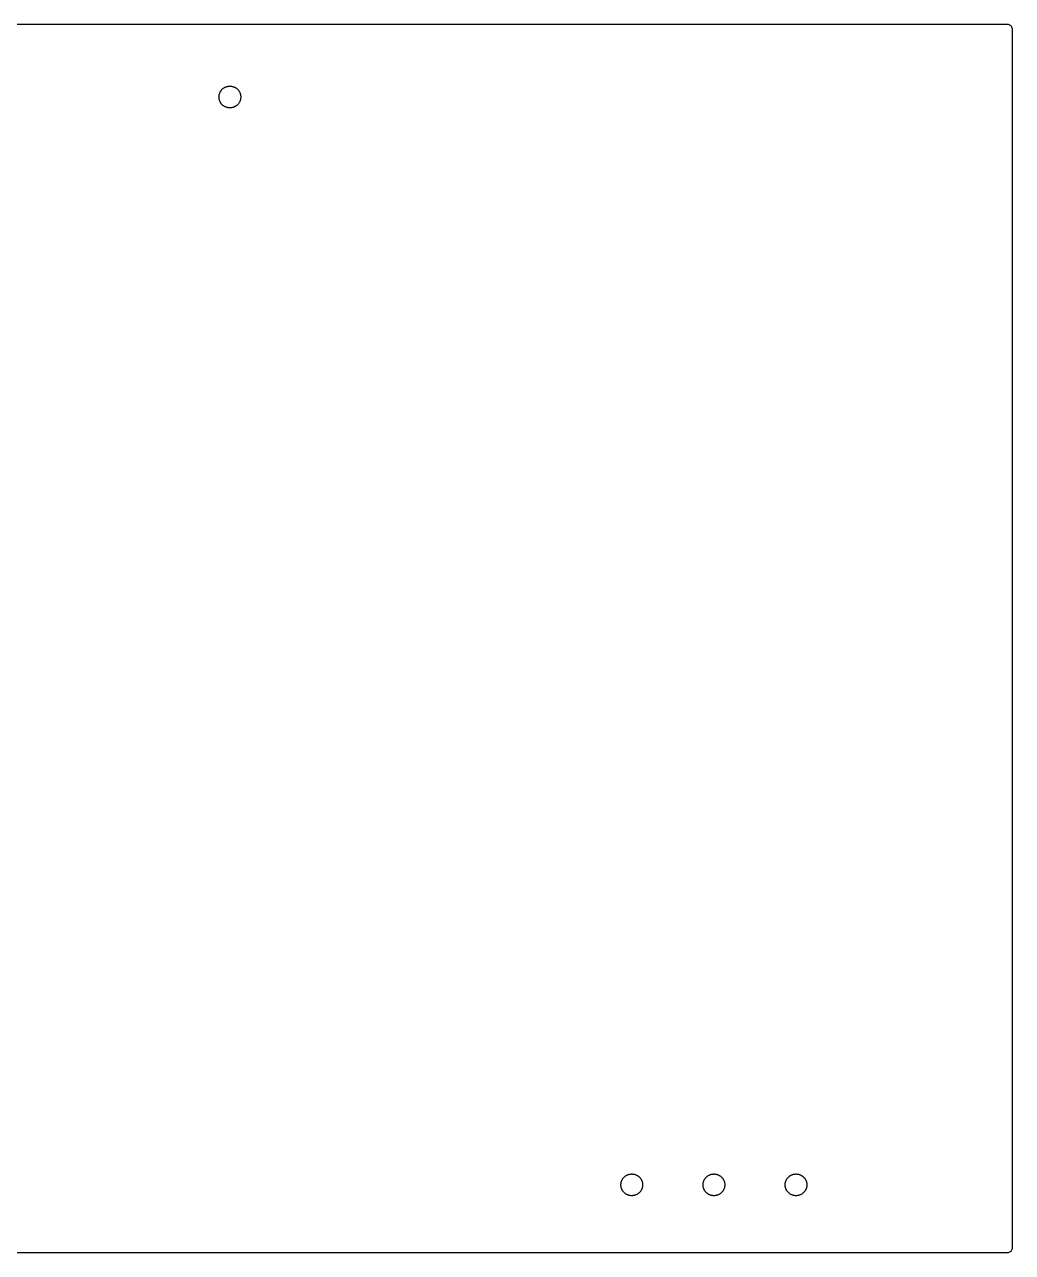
# Model space of a CAD drawing. Extents: x 0 to 409, y 255 to 509.
# Drawn here: x 204.5 to 409, y 255 to 509.3 of the extents above; entities that cross this region are included whole.
import ezdxf

# ---------------------------------------------------------------- set-up
doc = ezdxf.new("R2010")
doc.units = 0

msp = doc.modelspace()

# ---------------------------------------------------------------- linework, layer by layer
at = {"layer": 'Layer 1'}
for p, q in [((408, 509.3), (1, 509.3)), ((408.156, 509.288), (408, 509.3)), ((408.309, 509.251), (408.156, 509.288)), ((408.454, 509.191), (408.309, 509.251)), ((408.588, 509.109), (408.454, 509.191)), ((408.707, 509.007), (408.588, 509.109)), ((408.809, 508.888), (408.707, 509.007)), ((408.891, 508.754), (408.809, 508.888)), ((408.951, 508.609), (408.891, 508.754)), ((408.988, 508.456), (408.951, 508.609)), ((409, 508.3), (408.988, 508.456)), ((409, 256), (409, 508.3)), ((245.357, 495.838), (245.426, 495.909)), ((245.426, 495.909), (245.499, 495.977)), ((245.499, 495.977), (245.575, 496.042)), ((245.575, 496.042), (245.653, 496.103)), ((245.653, 496.103), (245.683, 496.124)), ((245.683, 496.124), (245.734, 496.161)), ((245.734, 496.161), (245.818, 496.215)), ((245.818, 496.215), (245.904, 496.265)), ((245.904, 496.265), (245.992, 496.312)), ((245.992, 496.312), (246.082, 496.355)), ((246.082, 496.355), (246.173, 496.393)), ((246.173, 496.393), (246.267, 496.428)), ((246.267, 496.428), (246.362, 496.458)), ((246.362, 496.458), (246.458, 496.484)), ((246.458, 496.484), (246.555, 496.506)), ((246.555, 496.506), (246.575, 496.51)), ((246.575, 496.51), (246.653, 496.524)), ((246.653, 496.524), (246.752, 496.537)), ((246.752, 496.537), (246.851, 496.546)), ((246.851, 496.546), (246.95, 496.55)), ((246.95, 496.55), (247.05, 496.55)), ((247.05, 496.55), (247.149, 496.546)), ((247.149, 496.546), (247.248, 496.537)), ((247.248, 496.537), (247.347, 496.524)), ((247.347, 496.524), (247.445, 496.506)), ((247.445, 496.506), (247.499, 496.494)), ((247.499, 496.494), (247.542, 496.484)), ((247.542, 496.484), (247.639, 496.458)), ((247.639, 496.458), (247.733, 496.428)), ((247.733, 496.428), (247.827, 496.393)), ((247.827, 496.393), (247.918, 496.355)), ((247.918, 496.355), (248.008, 496.312)), ((248.008, 496.312), (248.096, 496.265)), ((248.096, 496.265), (248.182, 496.215)), ((248.182, 496.215), (248.198, 496.205)), ((248.198, 496.205), (248.266, 496.161)), ((248.266, 496.161), (248.347, 496.103)), ((248.347, 496.103), (248.426, 496.041)), ((248.426, 496.041), (248.501, 495.977)), ((248.501, 495.977), (248.574, 495.909)), ((248.574, 495.909), (248.644, 495.837)), ((244.749, 494.3), (244.752, 494.399)), ((244.752, 494.2), (244.749, 494.3)), ((244.752, 494.399), (244.758, 494.499)), ((244.758, 494.101), (244.752, 494.2)), ((244.758, 494.499), (244.769, 494.598)), ((244.769, 494.002), (244.758, 494.101)), ((244.769, 494.598), (244.785, 494.696)), ((244.785, 493.904), (244.769, 494.002)), ((244.785, 494.696), (244.804, 494.794)), ((244.804, 493.806), (244.785, 493.904)), ((244.804, 494.794), (244.813, 494.829)), ((244.828, 493.71), (244.804, 493.806)), ((244.813, 494.829), (244.828, 494.891)), ((244.828, 494.891), (244.841, 494.933)), ((244.857, 493.614), (244.828, 493.71)), ((244.841, 494.933), (244.857, 494.986)), ((244.857, 494.986), (244.889, 495.08)), ((244.889, 493.52), (244.857, 493.614)), ((244.889, 495.08), (244.926, 495.173)), ((244.925, 493.428), (244.889, 493.52)), ((244.966, 493.336), (244.925, 493.428)), ((244.926, 495.173), (244.966, 495.264)), ((244.966, 495.264), (245.011, 495.353)), ((245.011, 495.353), (245.06, 495.44)), ((245.06, 495.44), (245.112, 495.524)), ((245.112, 495.524), (245.168, 495.607)), ((245.168, 495.607), (245.227, 495.687)), ((245.227, 495.687), (245.283, 495.754)), ((245.283, 495.754), (245.29, 495.763)), ((245.29, 495.763), (245.357, 495.838)), ((248.644, 495.837), (248.71, 495.763)), ((248.71, 495.763), (248.773, 495.687)), ((248.773, 495.687), (248.832, 495.607)), ((248.832, 495.607), (248.889, 495.524)), ((248.889, 495.524), (248.899, 495.507)), ((248.899, 495.507), (248.941, 495.439)), ((248.941, 495.439), (248.989, 495.353)), ((248.989, 495.353), (249.034, 495.263)), ((249.034, 495.263), (249.074, 495.173)), ((249.062, 493.4), (249.034, 493.336)), ((249.074, 493.427), (249.062, 493.4)), ((249.074, 495.173), (249.111, 495.08)), ((249.111, 493.52), (249.074, 493.427)), ((249.111, 495.08), (249.143, 494.986)), ((249.143, 493.614), (249.111, 493.52)), ((249.143, 494.986), (249.172, 494.891)), ((249.172, 493.71), (249.143, 493.614)), ((249.172, 494.891), (249.196, 494.794)), ((249.196, 493.806), (249.172, 493.71)), ((249.196, 494.794), (249.215, 494.696)), ((249.215, 493.904), (249.196, 493.806)), ((249.215, 494.696), (249.231, 494.598)), ((249.231, 494.002), (249.215, 493.904)), ((249.231, 494.598), (249.236, 494.548)), ((249.242, 494.101), (249.231, 494.002)), ((249.236, 494.548), (249.242, 494.499)), ((249.242, 494.499), (249.248, 494.4)), ((249.248, 494.201), (249.242, 494.101)), ((249.248, 494.4), (249.251, 494.3)), ((249.251, 494.3), (249.248, 494.201)), ((244.989, 493.29), (244.966, 493.336)), ((245.011, 493.248), (244.989, 493.29)), ((245.059, 493.161), (245.011, 493.248)), ((245.112, 493.076), (245.059, 493.161)), ((245.141, 493.033), (245.112, 493.076)), ((245.167, 492.994), (245.141, 493.033)), ((245.227, 492.913), (245.167, 492.994)), ((245.29, 492.837), (245.227, 492.913)), ((245.357, 492.762), (245.29, 492.837)), ((245.426, 492.691), (245.357, 492.762)), ((245.499, 492.623), (245.426, 492.691)), ((245.574, 492.559), (245.499, 492.623)), ((245.653, 492.497), (245.574, 492.559)), ((245.734, 492.439), (245.653, 492.497)), ((245.802, 492.395), (245.734, 492.439)), ((245.818, 492.385), (245.802, 492.395)), ((245.904, 492.335), (245.818, 492.385)), ((245.992, 492.288), (245.904, 492.335)), ((246.081, 492.246), (245.992, 492.288)), ((246.173, 492.207), (246.081, 492.246)), ((246.224, 492.188), (246.173, 492.207)), ((246.267, 492.172), (246.224, 492.188)), ((246.341, 492.148), (246.267, 492.172)), ((246.361, 492.142), (246.341, 492.148)), ((246.457, 492.116), (246.361, 492.142)), ((246.555, 492.094), (246.457, 492.116)), ((246.653, 492.076), (246.555, 492.094)), ((246.742, 492.064), (246.653, 492.076)), ((246.751, 492.063), (246.742, 492.064)), ((246.848, 492.055), (246.751, 492.063)), ((246.85, 492.054), (246.848, 492.055)), ((246.95, 492.05), (246.85, 492.054)), ((247.05, 492.05), (246.95, 492.05)), ((247.086, 492.052), (247.05, 492.05)), ((247.149, 492.054), (247.086, 492.052)), ((247.248, 492.063), (247.149, 492.054)), ((247.347, 492.076), (247.248, 492.063)), ((247.425, 492.09), (247.347, 492.076)), ((247.445, 492.094), (247.425, 492.09)), ((247.542, 492.116), (247.445, 492.094)), ((247.638, 492.142), (247.542, 492.116)), ((247.662, 492.15), (247.638, 492.142)), ((247.733, 492.172), (247.662, 492.15)), ((247.803, 492.198), (247.733, 492.172)), ((247.826, 492.207), (247.803, 492.198)), ((247.918, 492.245), (247.826, 492.207)), ((247.937, 492.254), (247.918, 492.245)), ((248.008, 492.288), (247.937, 492.254)), ((248.044, 492.307), (248.008, 492.288)), ((248.096, 492.334), (248.044, 492.307)), ((248.182, 492.385), (248.096, 492.334)), ((248.266, 492.439), (248.182, 492.385)), ((248.347, 492.497), (248.266, 492.439)), ((248.425, 492.558), (248.347, 492.497)), ((248.501, 492.623), (248.425, 492.558)), ((248.573, 492.691), (248.501, 492.623)), ((248.643, 492.762), (248.573, 492.691)), ((248.71, 492.836), (248.643, 492.762)), ((248.773, 492.914), (248.71, 492.836)), ((248.832, 492.993), (248.773, 492.914)), ((248.888, 493.076), (248.832, 492.993)), ((248.94, 493.16), (248.888, 493.076)), ((248.989, 493.247), (248.94, 493.16)), ((249.034, 493.336), (248.989, 493.247)), ((328.004, 269.4942), (328.028, 269.5906)), ((328.028, 269.5906), (328.036, 269.6176)), ((328.036, 269.6176), (328.057, 269.6863)), ((328.057, 269.6863), (328.089, 269.78)), ((328.089, 269.78), (328.126, 269.8727)), ((328.126, 269.8727), (328.166, 269.9639)), ((328.166, 269.9639), (328.175, 269.981)), ((328.175, 269.981), (328.211, 270.0527)), ((328.211, 270.0527), (328.26, 270.1399)), ((328.26, 270.1399), (328.312, 270.2243)), ((328.312, 270.2243), (328.368, 270.307)), ((328.368, 270.307), (328.427, 270.3864)), ((328.427, 270.3864), (328.49, 270.4634)), ((328.49, 270.4634), (328.557, 270.5379)), ((328.557, 270.5379), (328.626, 270.6089)), ((328.626, 270.6089), (328.699, 270.6769)), ((328.699, 270.6769), (328.775, 270.7417)), ((328.775, 270.7417), (328.853, 270.8032)), ((328.853, 270.8032), (328.934, 270.8608)), ((328.934, 270.8608), (329.018, 270.9152)), ((329.018, 270.9152), (329.104, 270.9655)), ((329.104, 270.9655), (329.192, 271.0119)), ((329.192, 271.0119), (329.282, 271.0547)), ((329.282, 271.0547), (329.373, 271.0932)), ((329.373, 271.0932), (329.467, 271.1278)), ((329.467, 271.1278), (329.562, 271.1582)), ((329.562, 271.1582), (329.571, 271.1606)), ((329.571, 271.1606), (329.658, 271.1842)), ((329.658, 271.1842), (329.755, 271.2061)), ((329.755, 271.2061), (329.808, 271.2156)), ((329.808, 271.2156), (329.853, 271.2236)), ((329.853, 271.2236), (329.952, 271.2368)), ((329.952, 271.2368), (329.987, 271.24)), ((329.987, 271.24), (330.051, 271.2456)), ((330.051, 271.2456), (330.151, 271.25)), ((330.151, 271.25), (330.25, 271.25)), ((330.25, 271.25), (330.349, 271.2456)), ((330.349, 271.2456), (330.449, 271.2367)), ((330.449, 271.2367), (330.547, 271.2236)), ((330.547, 271.2236), (330.645, 271.2061)), ((330.645, 271.2061), (330.743, 271.1841)), ((330.743, 271.1841), (330.839, 271.1581)), ((330.839, 271.1581), (330.933, 271.1278)), ((330.933, 271.1278), (331.027, 271.0932)), ((331.027, 271.0932), (331.119, 271.0545)), ((331.119, 271.0545), (331.208, 271.012)), ((331.208, 271.012), (331.296, 270.9654)), ((331.296, 270.9654), (331.382, 270.9149)), ((331.382, 270.9149), (331.444, 270.875)), ((331.444, 270.875), (331.466, 270.8609)), ((331.466, 270.8609), (331.547, 270.8028)), ((331.547, 270.8028), (331.562, 270.7912)), ((331.562, 270.7912), (331.625, 270.7416)), ((331.625, 270.7416), (331.701, 270.677)), ((331.701, 270.677), (331.774, 270.6087)), ((331.774, 270.6087), (331.843, 270.5378)), ((331.843, 270.5378), (331.91, 270.4635)), ((331.91, 270.4635), (331.973, 270.3863)), ((331.973, 270.3863), (332, 270.3494)), ((332, 270.3494), (332.032, 270.3067)), ((332.032, 270.3067), (332.089, 270.2241)), ((332.089, 270.2241), (332.141, 270.1397)), ((332.141, 270.1397), (332.189, 270.0524)), ((332.189, 270.0524), (332.234, 269.9637)), ((332.234, 269.9637), (332.275, 269.8724)), ((332.275, 269.8724), (332.311, 269.7801)), ((332.311, 269.7801), (332.343, 269.686)), ((332.343, 269.686), (332.372, 269.5905)), ((332.372, 269.5905), (332.396, 269.4935)), ((345.004, 269.4942), (345.028, 269.5906)), ((345.028, 269.5906), (345.036, 269.6176)), ((345.036, 269.6176), (345.057, 269.6863)), ((345.057, 269.6863), (345.089, 269.78)), ((345.089, 269.78), (345.126, 269.8727)), ((345.126, 269.8727), (345.166, 269.9639)), ((345.166, 269.9639), (345.175, 269.981)), ((345.175, 269.981), (345.211, 270.0527)), ((345.211, 270.0527), (345.26, 270.1399)), ((345.26, 270.1399), (345.312, 270.2243)), ((345.312, 270.2243), (345.368, 270.307)), ((345.368, 270.307), (345.427, 270.3864)), ((345.427, 270.3864), (345.49, 270.4634)), ((345.49, 270.4634), (345.557, 270.5379)), ((345.557, 270.5379), (345.626, 270.6089)), ((345.626, 270.6089), (345.699, 270.6769)), ((345.699, 270.6769), (345.775, 270.7417)), ((345.775, 270.7417), (345.853, 270.8032)), ((345.853, 270.8032), (345.934, 270.8608)), ((345.934, 270.8608), (346.018, 270.9152)), ((346.018, 270.9152), (346.104, 270.9655)), ((346.104, 270.9655), (346.192, 271.0119)), ((346.192, 271.0119), (346.282, 271.0547)), ((346.282, 271.0547), (346.373, 271.0932)), ((346.373, 271.0932), (346.467, 271.1278)), ((346.467, 271.1278), (346.562, 271.1582)), ((346.562, 271.1582), (346.571, 271.1606)), ((346.571, 271.1606), (346.658, 271.1842)), ((346.658, 271.1842), (346.755, 271.2061)), ((346.755, 271.2061), (346.808, 271.2156)), ((346.808, 271.2156), (346.853, 271.2236)), ((346.853, 271.2236), (346.952, 271.2368)), ((346.952, 271.2368), (347.051, 271.2456)), ((347.051, 271.2456), (347.15, 271.25)), ((347.15, 271.25), (347.25, 271.25)), ((347.25, 271.25), (347.349, 271.2456)), ((347.349, 271.2456), (347.448, 271.2368)), ((347.448, 271.2368), (347.547, 271.2236)), ((347.547, 271.2236), (347.645, 271.206)), ((347.645, 271.206), (347.742, 271.1843)), ((347.742, 271.1843), (347.839, 271.158)), ((347.839, 271.158), (347.933, 271.1278)), ((347.933, 271.1278), (348.027, 271.0931)), ((348.027, 271.0931), (348.118, 271.0546)), ((348.118, 271.0546), (348.208, 271.012)), ((348.208, 271.012), (348.296, 270.9654)), ((348.296, 270.9654), (348.382, 270.9149)), ((348.382, 270.9149), (348.406, 270.8996)), ((348.406, 270.8996), (348.466, 270.8606)), ((348.466, 270.8606), (348.547, 270.8031)), ((348.547, 270.8031), (348.625, 270.7416)), ((348.625, 270.7416), (348.648, 270.7227)), ((348.648, 270.7227), (348.701, 270.6767)), ((348.701, 270.6767), (348.774, 270.609)), ((348.774, 270.609), (348.843, 270.5376)), ((348.843, 270.5376), (348.88, 270.497)), ((348.88, 270.497), (348.91, 270.4634)), ((348.91, 270.4634), (348.945, 270.4205)), ((348.945, 270.4205), (348.973, 270.3864)), ((348.973, 270.3864), (349.032, 270.3067)), ((349.032, 270.3067), (349.089, 270.2241)), ((349.089, 270.2241), (349.107, 270.1935)), ((349.107, 270.1935), (349.141, 270.1397)), ((349.141, 270.1397), (349.189, 270.0528)), ((349.189, 270.0528), (349.234, 269.9635)), ((349.234, 269.9635), (349.274, 269.8728)), ((349.274, 269.8728), (349.311, 269.78)), ((349.311, 269.78), (349.33, 269.7261)), ((349.33, 269.7261), (349.343, 269.686)), ((349.343, 269.686), (349.372, 269.5905)), ((349.372, 269.5905), (349.396, 269.4935)), ((362.004, 269.4942), (362.028, 269.5906)), ((362.028, 269.5906), (362.036, 269.6176)), ((362.036, 269.6176), (362.057, 269.6863)), ((362.057, 269.6863), (362.089, 269.78)), ((362.089, 269.78), (362.126, 269.8727)), ((362.126, 269.8727), (362.166, 269.9639)), ((362.166, 269.9639), (362.175, 269.981)), ((362.175, 269.981), (362.211, 270.0527)), ((362.211, 270.0527), (362.26, 270.1399)), ((362.26, 270.1399), (362.312, 270.2243)), ((362.312, 270.2243), (362.368, 270.307)), ((362.368, 270.307), (362.427, 270.3864)), ((362.427, 270.3864), (362.49, 270.4634)), ((362.49, 270.4634), (362.557, 270.5379)), ((362.557, 270.5379), (362.626, 270.6089)), ((362.626, 270.6089), (362.699, 270.6769)), ((362.699, 270.6769), (362.775, 270.7417)), ((362.775, 270.7417), (362.853, 270.8032)), ((362.853, 270.8032), (362.934, 270.8608)), ((362.934, 270.8608), (363.018, 270.9152)), ((363.018, 270.9152), (363.104, 270.9655)), ((363.104, 270.9655), (363.192, 271.0119)), ((363.192, 271.0119), (363.282, 271.0547)), ((363.282, 271.0547), (363.373, 271.0932)), ((363.373, 271.0932), (363.467, 271.1278)), ((363.467, 271.1278), (363.562, 271.1582)), ((363.562, 271.1582), (363.571, 271.1606)), ((363.571, 271.1606), (363.658, 271.1842)), ((363.658, 271.1842), (363.755, 271.2061)), ((363.755, 271.2061), (363.808, 271.2156)), ((363.808, 271.2156), (363.853, 271.2236)), ((363.853, 271.2236), (363.952, 271.2368)), ((363.952, 271.2368), (364.051, 271.2456)), ((364.051, 271.2456), (364.15, 271.25)), ((364.15, 271.25), (364.25, 271.25)), ((364.25, 271.25), (364.349, 271.2456)), ((364.349, 271.2456), (364.448, 271.2368)), ((364.448, 271.2368), (364.547, 271.2236)), ((364.547, 271.2236), (364.645, 271.206)), ((364.645, 271.206), (364.742, 271.1843)), ((364.742, 271.1843), (364.839, 271.158)), ((364.839, 271.158), (364.933, 271.1278)), ((364.933, 271.1278), (365.027, 271.0931)), ((365.027, 271.0931), (365.118, 271.0546)), ((365.118, 271.0546), (365.208, 271.012)), ((365.208, 271.012), (365.296, 270.9654)), ((365.296, 270.9654), (365.382, 270.9149)), ((365.382, 270.9149), (365.406, 270.8996)), ((365.406, 270.8996), (365.466, 270.8606)), ((365.466, 270.8606), (365.547, 270.8031)), ((365.547, 270.8031), (365.625, 270.7416)), ((365.625, 270.7416), (365.648, 270.7227)), ((365.648, 270.7227), (365.701, 270.6767)), ((365.701, 270.6767), (365.774, 270.609)), ((365.774, 270.609), (365.843, 270.5376)), ((365.843, 270.5376), (365.88, 270.497)), ((365.88, 270.497), (365.91, 270.4634)), ((365.91, 270.4634), (365.945, 270.4205)), ((365.945, 270.4205), (365.973, 270.3864)), ((365.973, 270.3864), (366.032, 270.3067)), ((366.032, 270.3067), (366.089, 270.2241)), ((366.089, 270.2241), (366.107, 270.1935)), ((366.107, 270.1935), (366.141, 270.1397)), ((366.141, 270.1397), (366.189, 270.0528)), ((366.189, 270.0528), (366.234, 269.9635)), ((366.234, 269.9635), (366.274, 269.8728)), ((366.274, 269.8728), (366.311, 269.78)), ((366.311, 269.78), (366.33, 269.7261)), ((366.33, 269.7261), (366.343, 269.686)), ((366.343, 269.686), (366.372, 269.5905)), ((366.372, 269.5905), (366.396, 269.4935)), ((327.949, 269.0002), (327.952, 269.0994)), ((327.952, 268.9005), (327.949, 269.0002)), ((327.952, 269.0994), (327.958, 269.1989)), ((327.955, 268.8502), (327.952, 268.9005)), ((327.958, 268.8013), (327.955, 268.8502)), ((327.958, 269.1989), (327.969, 269.2982)), ((327.969, 268.702), (327.958, 268.8013)), ((327.969, 269.2982), (327.985, 269.3963)), ((327.985, 268.6036), (327.969, 268.702)), ((327.985, 269.3963), (328.004, 269.4942)), ((328.004, 268.5065), (327.985, 268.6036)), ((328.028, 268.4095), (328.004, 268.5065)), ((328.057, 268.314), (328.028, 268.4095)), ((328.089, 268.2199), (328.057, 268.314)), ((328.125, 268.1276), (328.089, 268.2199)), ((328.166, 268.0363), (328.125, 268.1276)), ((328.211, 267.9475), (328.166, 268.0363)), ((328.236, 267.9031), (328.211, 267.9475)), ((328.259, 267.8604), (328.236, 267.9031)), ((328.312, 267.7756), (328.259, 267.8604)), ((328.367, 267.6936), (328.312, 267.7756)), ((328.427, 267.6136), (328.367, 267.6936)), ((328.49, 267.5368), (328.427, 267.6136)), ((328.557, 267.4623), (328.49, 267.5368)), ((328.626, 267.391), (328.557, 267.4623)), ((328.699, 267.3233), (328.626, 267.391)), ((328.752, 267.2773), (328.699, 267.3233)), ((328.775, 267.2584), (328.752, 267.2773)), ((328.853, 267.1969), (328.775, 267.2584)), ((328.934, 267.1394), (328.853, 267.1969)), ((328.994, 267.1004), (328.934, 267.1394)), ((329.018, 267.0851), (328.994, 267.1004)), ((329.104, 267.0346), (329.018, 267.0851)), ((329.192, 266.988), (329.104, 267.0346)), ((331.289, 267.0308), (331.208, 266.988)), ((331.296, 267.0344), (331.289, 267.0308)), ((331.382, 267.0851), (331.296, 267.0344)), ((331.466, 267.139), (331.382, 267.0851)), ((331.547, 267.197), (331.466, 267.139)), ((331.625, 267.2581), (331.547, 267.197)), ((331.701, 267.3231), (331.625, 267.2581)), ((331.734, 267.3536), (331.701, 267.3231)), ((331.774, 267.391), (331.734, 267.3536)), ((331.843, 267.4623), (331.774, 267.391)), ((331.909, 267.5362), (331.843, 267.4623)), ((331.973, 267.6136), (331.909, 267.5362)), ((332.032, 267.693), (331.973, 267.6136)), ((332.088, 267.7757), (332.032, 267.693)), ((332.141, 267.8601), (332.088, 267.7757)), ((332.189, 267.9473), (332.141, 267.8601)), ((332.234, 268.0361), (332.189, 267.9473)), ((332.274, 268.1269), (332.234, 268.0361)), ((332.311, 268.22), (332.274, 268.1269)), ((332.343, 268.3137), (332.311, 268.22)), ((332.372, 268.4095), (332.343, 268.3137)), ((332.396, 268.5061), (332.372, 268.4095)), ((332.396, 269.4935), (332.415, 269.3964)), ((332.406, 268.5568), (332.396, 268.5061)), ((332.415, 268.6036), (332.406, 268.5568)), ((332.415, 269.3964), (332.431, 269.298)), ((332.431, 268.7022), (332.415, 268.6036)), ((332.431, 269.298), (332.442, 269.1987)), ((332.442, 268.8009), (332.431, 268.7022)), ((332.442, 269.1987), (332.445, 269.1498)), ((332.448, 268.9006), (332.442, 268.8009)), ((332.445, 269.1498), (332.448, 269.0995)), ((332.448, 269.0995), (332.451, 268.9998)), ((332.451, 268.9998), (332.448, 268.9006)), ((344.949, 269.0002), (344.952, 269.0994)), ((344.952, 268.9005), (344.949, 269.0002)), ((344.952, 269.0994), (344.958, 269.1989)), ((344.955, 268.8502), (344.952, 268.9005)), ((344.958, 268.8013), (344.955, 268.8502)), ((344.958, 269.1989), (344.969, 269.2982)), ((344.969, 268.702), (344.958, 268.8013)), ((344.969, 269.2982), (344.985, 269.3963)), ((344.985, 268.6036), (344.969, 268.702)), ((344.985, 269.3963), (345.004, 269.4942)), ((345.004, 268.5065), (344.985, 268.6036)), ((345.028, 268.4095), (345.004, 268.5065)), ((345.057, 268.314), (345.028, 268.4095)), ((345.089, 268.2199), (345.057, 268.314)), ((345.125, 268.1276), (345.089, 268.2199)), ((345.166, 268.0363), (345.125, 268.1276)), ((345.211, 267.9475), (345.166, 268.0363)), ((345.236, 267.9031), (345.211, 267.9475)), ((345.259, 267.8604), (345.236, 267.9031)), ((345.312, 267.7756), (345.259, 267.8604)), ((345.367, 267.6936), (345.312, 267.7756)), ((345.427, 267.6136), (345.367, 267.6936)), ((345.49, 267.5368), (345.427, 267.6136)), ((345.557, 267.4623), (345.49, 267.5368)), ((345.626, 267.391), (345.557, 267.4623)), ((345.699, 267.3233), (345.626, 267.391)), ((345.752, 267.2773), (345.699, 267.3233)), ((345.775, 267.2584), (345.752, 267.2773)), ((345.853, 267.1969), (345.775, 267.2584)), ((345.934, 267.1394), (345.853, 267.1969)), ((345.994, 267.1004), (345.934, 267.1394)), ((346.018, 267.0851), (345.994, 267.1004)), ((346.104, 267.0346), (346.018, 267.0851)), ((346.192, 266.988), (346.104, 267.0346)), ((348.289, 267.0308), (348.208, 266.988)), ((348.296, 267.0344), (348.289, 267.0308)), ((348.382, 267.0851), (348.296, 267.0344)), ((348.466, 267.139), (348.382, 267.0851)), ((348.547, 267.197), (348.466, 267.139)), ((348.625, 267.2581), (348.547, 267.197)), ((348.701, 267.3231), (348.625, 267.2581)), ((348.734, 267.3536), (348.701, 267.3231)), ((348.774, 267.391), (348.734, 267.3536)), ((348.843, 267.4623), (348.774, 267.391)), ((348.909, 267.5362), (348.843, 267.4623)), ((348.973, 267.6136), (348.909, 267.5362)), ((349.032, 267.693), (348.973, 267.6136)), ((349.088, 267.7757), (349.032, 267.693)), ((349.141, 267.8601), (349.088, 267.7757)), ((349.189, 267.9473), (349.141, 267.8601)), ((349.234, 268.0361), (349.189, 267.9473)), ((349.274, 268.1269), (349.234, 268.0361)), ((349.311, 268.22), (349.274, 268.1269)), ((349.343, 268.3137), (349.311, 268.22)), ((349.372, 268.4095), (349.343, 268.3137)), ((349.396, 268.5061), (349.372, 268.4095)), ((349.396, 269.4935), (349.415, 269.3964)), ((349.406, 268.5568), (349.396, 268.5061)), ((349.415, 268.6036), (349.406, 268.5568)), ((349.415, 269.3964), (349.431, 269.2975)), ((349.431, 268.7022), (349.415, 268.6036)), ((349.431, 269.2975), (349.442, 269.1986)), ((349.442, 268.8009), (349.431, 268.7022)), ((349.442, 269.1986), (349.448, 269.0995)), ((349.448, 268.9006), (349.442, 268.8009)), ((349.448, 269.0995), (349.451, 268.9998)), ((349.451, 268.9998), (349.448, 268.9006)), ((361.949, 269.0002), (361.952, 269.0994)), ((361.952, 268.9005), (361.949, 269.0002)), ((361.952, 269.0994), (361.958, 269.1989)), ((361.955, 268.8507), (361.952, 268.9005)), ((361.958, 268.8013), (361.955, 268.8507)), ((361.958, 269.1989), (361.969, 269.2982)), ((361.969, 268.702), (361.958, 268.8013)), ((361.969, 269.2982), (361.985, 269.3963)), ((361.985, 268.6036), (361.969, 268.702)), ((361.985, 269.3963), (362.004, 269.4942)), ((362.004, 268.5065), (361.985, 268.6036)), ((362.028, 268.4095), (362.004, 268.5065)), ((362.057, 268.314), (362.028, 268.4095)), ((362.089, 268.2199), (362.057, 268.314)), ((362.125, 268.1276), (362.089, 268.2199)), ((362.166, 268.0363), (362.125, 268.1276)), ((362.211, 267.9475), (362.166, 268.0363)), ((362.236, 267.9031), (362.211, 267.9475)), ((362.259, 267.8604), (362.236, 267.9031)), ((362.312, 267.7756), (362.259, 267.8604)), ((362.367, 267.6936), (362.312, 267.7756)), ((362.427, 267.6136), (362.367, 267.6936)), ((362.49, 267.5368), (362.427, 267.6136)), ((362.557, 267.4623), (362.49, 267.5368)), ((362.626, 267.391), (362.557, 267.4623)), ((362.699, 267.3233), (362.626, 267.391)), ((362.752, 267.2773), (362.699, 267.3233)), ((362.775, 267.2584), (362.752, 267.2773)), ((362.853, 267.1969), (362.775, 267.2584)), ((362.934, 267.1394), (362.853, 267.1969)), ((362.994, 267.1004), (362.934, 267.1394)), ((363.018, 267.0851), (362.994, 267.1004)), ((363.104, 267.0346), (363.018, 267.0851)), ((363.192, 266.988), (363.104, 267.0346)), ((365.289, 267.0308), (365.208, 266.988)), ((365.296, 267.0344), (365.289, 267.0308)), ((365.382, 267.0851), (365.296, 267.0344)), ((365.466, 267.139), (365.382, 267.0851)), ((365.547, 267.197), (365.466, 267.139)), ((365.625, 267.2581), (365.547, 267.197)), ((365.701, 267.3231), (365.625, 267.2581)), ((365.734, 267.3536), (365.701, 267.3231)), ((365.774, 267.391), (365.734, 267.3536)), ((365.843, 267.4623), (365.774, 267.391)), ((365.909, 267.5362), (365.843, 267.4623)), ((365.973, 267.6136), (365.909, 267.5362)), ((366.032, 267.693), (365.973, 267.6136)), ((366.088, 267.7757), (366.032, 267.693)), ((366.141, 267.8601), (366.088, 267.7757)), ((366.189, 267.9473), (366.141, 267.8601)), ((366.234, 268.0361), (366.189, 267.9473)), ((366.274, 268.1269), (366.234, 268.0361)), ((366.311, 268.22), (366.274, 268.1269)), ((366.343, 268.3137), (366.311, 268.22)), ((366.372, 268.4095), (366.343, 268.3137)), ((366.396, 268.5061), (366.372, 268.4095)), ((366.396, 269.4935), (366.415, 269.3964)), ((366.406, 268.5563), (366.396, 268.5061)), ((366.415, 268.6036), (366.406, 268.5563)), ((366.415, 269.3964), (366.431, 269.2975)), ((366.431, 268.7022), (366.415, 268.6036)), ((366.431, 269.2975), (366.442, 269.1986)), ((366.442, 268.8009), (366.431, 268.7022)), ((366.442, 269.1986), (366.442, 269.1983)), ((366.442, 269.1983), (366.448, 269.0995)), ((366.448, 268.9006), (366.442, 268.8009)), ((366.448, 269.0995), (366.451, 268.9998)), ((366.451, 268.9998), (366.448, 268.9006)), ((329.281, 266.9455), (329.192, 266.988)), ((329.374, 266.9067), (329.281, 266.9455)), ((329.467, 266.8723), (329.374, 266.9067)), ((329.511, 266.8581), (329.467, 266.8723)), ((329.561, 266.8419), (329.511, 266.8581)), ((329.652, 266.8173), (329.561, 266.8419)), ((329.657, 266.8159), (329.652, 266.8173)), ((329.755, 266.7939), (329.657, 266.8159)), ((329.853, 266.7764), (329.755, 266.7939)), ((329.951, 266.7632), (329.853, 266.7764)), ((330.05, 266.7544), (329.951, 266.7632)), ((330.15, 266.75), (330.05, 266.7544)), ((330.25, 266.75), (330.15, 266.75)), ((330.26, 266.7505), (330.25, 266.75)), ((330.349, 266.7544), (330.26, 266.7505)), ((330.443, 266.7628), (330.349, 266.7544)), ((330.448, 266.7632), (330.443, 266.7628)), ((330.547, 266.7764), (330.448, 266.7632)), ((330.61, 266.7877), (330.547, 266.7764)), ((330.645, 266.7939), (330.61, 266.7877)), ((330.742, 266.8158), (330.645, 266.7939)), ((330.838, 266.8419), (330.742, 266.8158)), ((330.933, 266.8721), (330.838, 266.8419)), ((331.026, 266.9066), (330.933, 266.8721)), ((331.119, 266.9454), (331.026, 266.9066)), ((331.208, 266.988), (331.119, 266.9454)), ((346.281, 266.9455), (346.192, 266.988)), ((346.374, 266.9067), (346.281, 266.9455)), ((346.467, 266.8723), (346.374, 266.9067)), ((346.511, 266.8581), (346.467, 266.8723)), ((346.561, 266.8419), (346.511, 266.8581)), ((346.652, 266.8173), (346.561, 266.8419)), ((346.657, 266.8159), (346.652, 266.8173)), ((346.755, 266.7939), (346.657, 266.8159)), ((346.853, 266.7764), (346.755, 266.7939)), ((346.951, 266.7632), (346.853, 266.7764)), ((347.05, 266.7544), (346.951, 266.7632)), ((347.15, 266.75), (347.05, 266.7544)), ((347.25, 266.75), (347.15, 266.75)), ((347.26, 266.7505), (347.25, 266.75)), ((347.349, 266.7544), (347.26, 266.7505)), ((347.443, 266.7628), (347.349, 266.7544)), ((347.448, 266.7632), (347.443, 266.7628)), ((347.547, 266.7764), (347.448, 266.7632)), ((347.61, 266.7877), (347.547, 266.7764)), ((347.645, 266.7939), (347.61, 266.7877)), ((347.742, 266.8158), (347.645, 266.7939)), ((347.838, 266.8419), (347.742, 266.8158)), ((347.933, 266.8721), (347.838, 266.8419)), ((348.026, 266.9066), (347.933, 266.8721)), ((348.118, 266.9454), (348.026, 266.9066)), ((348.208, 266.988), (348.118, 266.9454)), ((363.281, 266.9455), (363.192, 266.988)), ((363.374, 266.9067), (363.281, 266.9455)), ((363.467, 266.8723), (363.374, 266.9067)), ((363.511, 266.8581), (363.467, 266.8723)), ((363.561, 266.8419), (363.511, 266.8581)), ((363.652, 266.8173), (363.561, 266.8419)), ((363.657, 266.8159), (363.652, 266.8173)), ((363.755, 266.7939), (363.657, 266.8159)), ((363.853, 266.7764), (363.755, 266.7939)), ((363.951, 266.7632), (363.853, 266.7764)), ((364.05, 266.7544), (363.951, 266.7632)), ((364.15, 266.75), (364.05, 266.7544)), ((364.25, 266.75), (364.15, 266.75)), ((364.26, 266.7505), (364.25, 266.75)), ((364.349, 266.7544), (364.26, 266.7505)), ((364.443, 266.7628), (364.349, 266.7544)), ((364.448, 266.7632), (364.443, 266.7628)), ((364.547, 266.7764), (364.448, 266.7632)), ((364.61, 266.7877), (364.547, 266.7764)), ((364.645, 266.7939), (364.61, 266.7877)), ((364.742, 266.8158), (364.645, 266.7939)), ((364.838, 266.8419), (364.742, 266.8158)), ((364.933, 266.8721), (364.838, 266.8419)), ((365.026, 266.9066), (364.933, 266.8721)), ((365.118, 266.9454), (365.026, 266.9066)), ((365.208, 266.988), (365.118, 266.9454)), ((1, 255), (408, 255)), ((408, 255), (408.156, 255.0123)), ((408.156, 255.0123), (408.309, 255.0489)), ((408.309, 255.0489), (408.454, 255.109)), ((408.454, 255.109), (408.588, 255.191)), ((408.588, 255.191), (408.707, 255.2929)), ((408.707, 255.2929), (408.809, 255.4122)), ((408.809, 255.4122), (408.891, 255.546)), ((408.891, 255.546), (408.951, 255.691)), ((408.951, 255.691), (408.988, 255.8436)), ((408.988, 255.8436), (409, 256))]:
    msp.add_line(p, q, dxfattribs=at)

doc.saveas('drawing.dxf')
